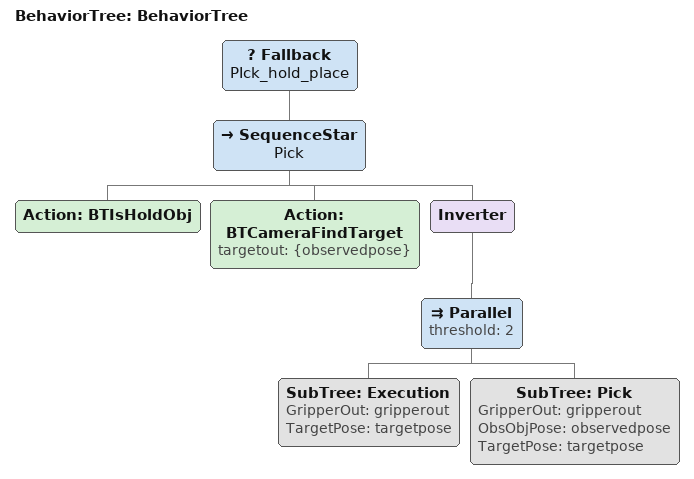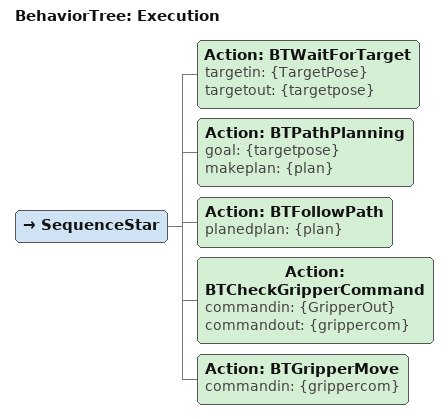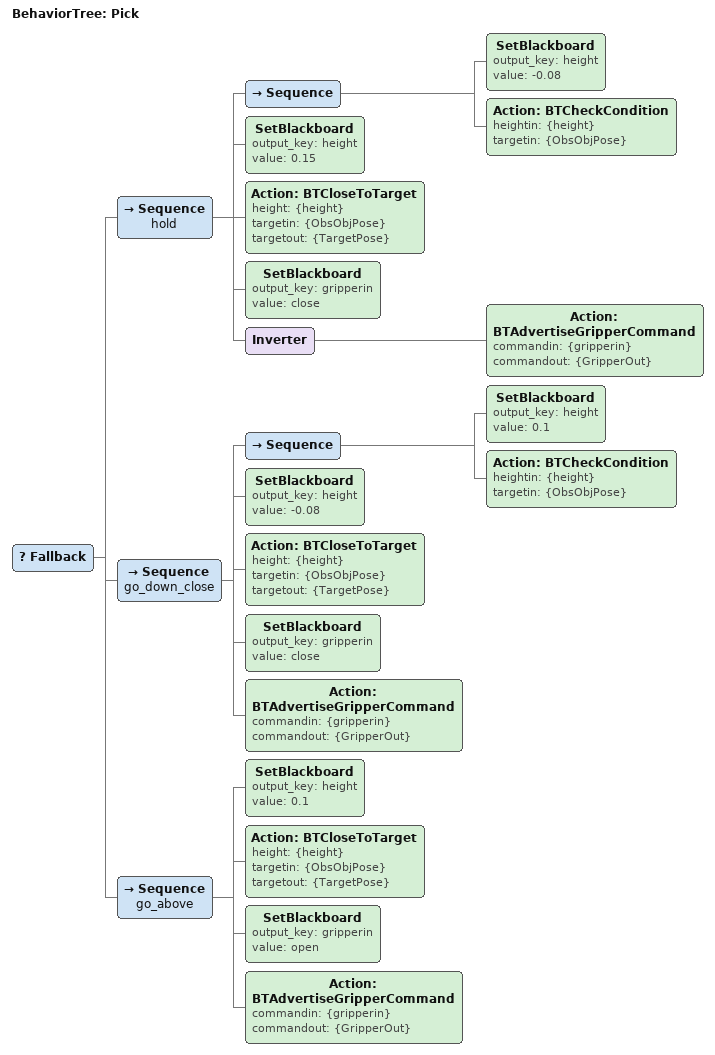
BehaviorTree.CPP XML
<?xml version="1.0"?>
<root main_tree_to_execute="BehaviorTree">
    <BehaviorTree ID="BehaviorTree">
        <Fallback name="PIck_hold_place">
            <SequenceStar name="Pick">
                <Action ID="BTIsHoldObj"/>
                <Action ID="BTCameraFindTarget" targetout="{observedpose}"/>
                <Inverter>
                    <Parallel threshold="2">
                        <SubTree GripperOut="gripperout" ID="Execution" TargetPose="targetpose"/>
                        <SubTree GripperOut="gripperout" ID="Pick" ObsObjPose="observedpose" TargetPose="targetpose"/>
                    </Parallel>
                </Inverter>
            </SequenceStar>
        </Fallback>
    </BehaviorTree>
    <BehaviorTree ID="Execution">
        <SequenceStar>
            <Action ID="BTWaitForTarget" targetin="{TargetPose}" targetout="{targetpose}"/>
            <Action ID="BTPathPlanning" goal="{targetpose}" makeplan="{plan}"/>
            <Action ID="BTFollowPath" planedplan="{plan}"/>
            <Action ID="BTCheckGripperCommand" commandin="{GripperOut}" commandout="{grippercom}"/>
            <Action ID="BTGripperMove" commandin="{grippercom}"/>
        </SequenceStar>
    </BehaviorTree>
    <BehaviorTree ID="Pick">
        <Fallback>
            <Sequence name="hold">
                <Sequence>
                    <SetBlackboard output_key="height" value="-0.08"/>
                    <Action ID="BTCheckCondition" heightin="{height}" targetin="{ObsObjPose}"/>
                </Sequence>
                <SetBlackboard output_key="height" value="0.15"/>
                <Action ID="BTCloseToTarget" height="{height}" targetin="{ObsObjPose}" targetout="{TargetPose}"/>
                <SetBlackboard output_key="gripperin" value="close"/>
                <Inverter>
                    <Action ID="BTAdvertiseGripperCommand" commandin="{gripperin}" commandout="{GripperOut}"/>
                </Inverter>
            </Sequence>
            <Sequence name="go_down_close">
                <Sequence>
                    <SetBlackboard output_key="height" value="0.1"/>
                    <Action ID="BTCheckCondition" heightin="{height}" targetin="{ObsObjPose}"/>
                </Sequence>
                <SetBlackboard output_key="height" value="-0.08"/>
                <Action ID="BTCloseToTarget" height="{height}" targetin="{ObsObjPose}" targetout="{TargetPose}"/>
                <SetBlackboard output_key="gripperin" value="close"/>
                <Action ID="BTAdvertiseGripperCommand" commandin="{gripperin}" commandout="{GripperOut}"/>
            </Sequence>
            <Sequence name="go_above">
                <SetBlackboard output_key="height" value="0.1"/>
                <Action ID="BTCloseToTarget" height="{height}" targetin="{ObsObjPose}" targetout="{TargetPose}"/>
                <SetBlackboard output_key="gripperin" value="open"/>
                <Action ID="BTAdvertiseGripperCommand" commandin="{gripperin}" commandout="{GripperOut}"/>
            </Sequence>
        </Fallback>
    </BehaviorTree>
</root>
